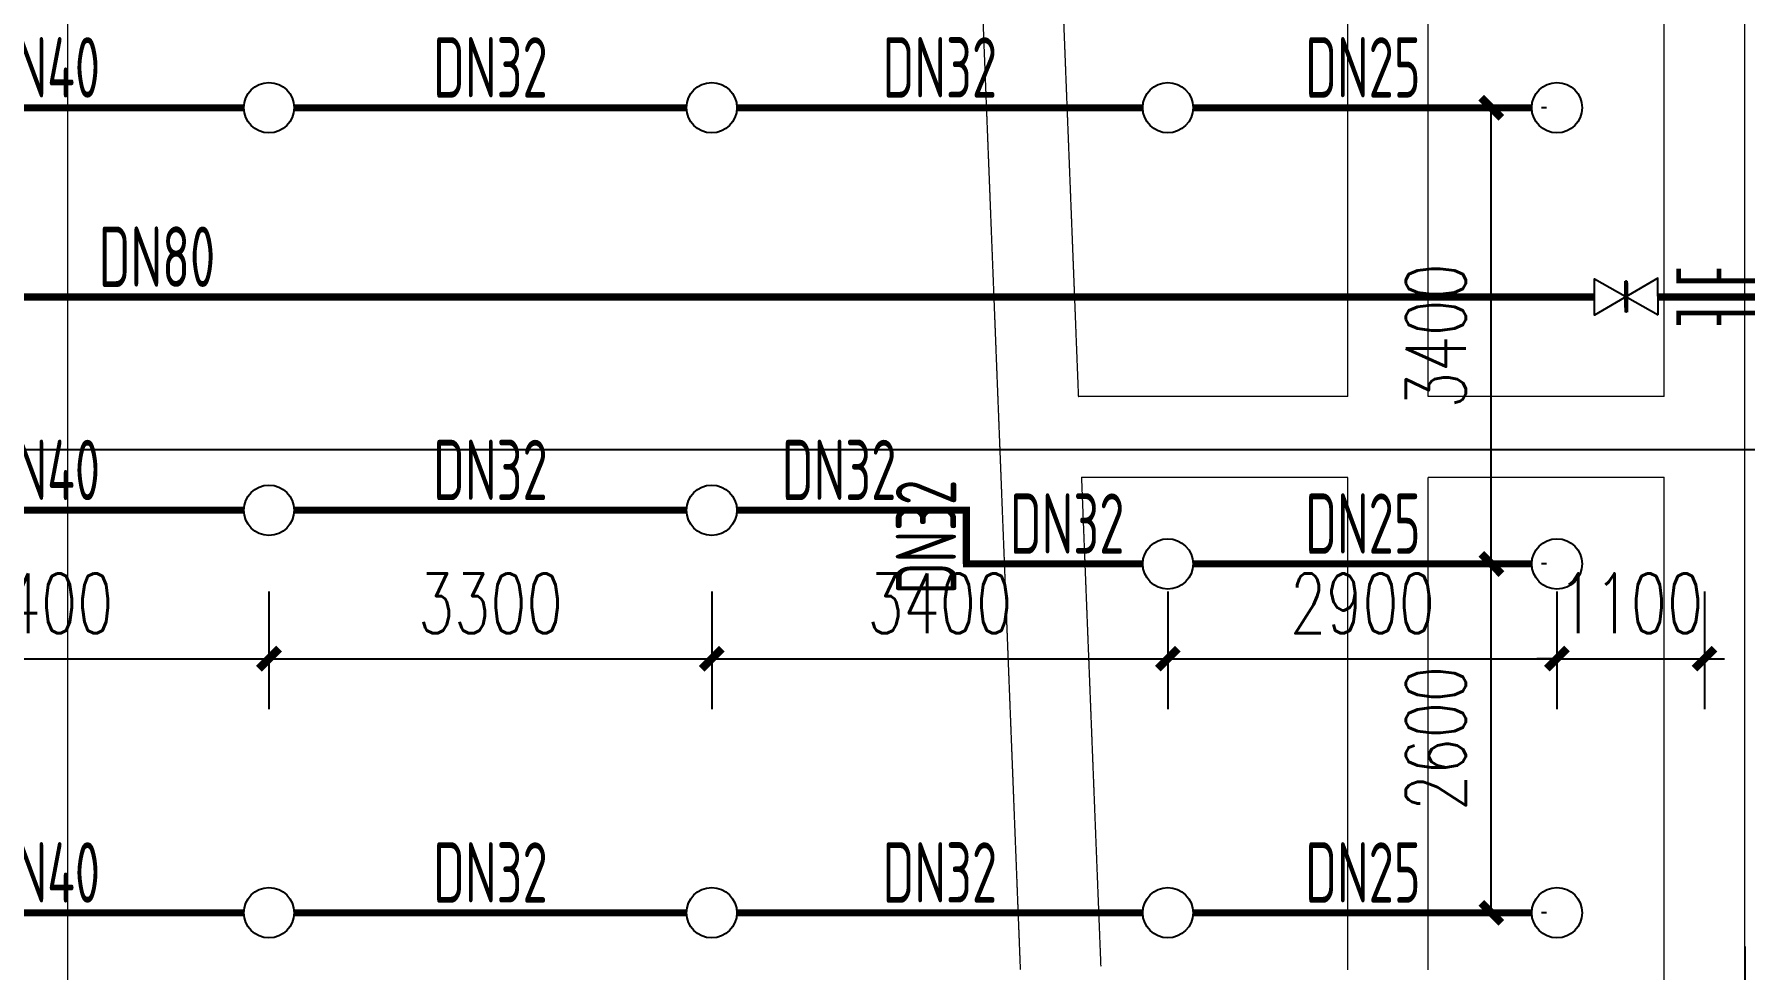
# Model space of a CAD drawing. Extents: x 6824721 to 16538177, y 2478193 to 6665639.
# Drawn here: x 8876364 to 8889114, y 2866526 to 2873499 of the extents above; entities that cross this region are included whole.
import ezdxf

# ---------------------------------------------------------------- set-up
doc = ezdxf.new("R2010")
doc.units = 0
doc.header["$LTSCALE"] = 10
doc.linetypes.add('__DASH', pattern=[0.35, 0.25, -0.1])
doc.linetypes.add('DASH', pattern=[0.35, 0.25, -0.1])
for name, color, linetype in [('0-wo', 8, 'Continuous'), ('S-梁-虚线', 4, 'DASH'), ('W-EQUIP_喷头', 7, 'Continuous'), ('W-PIPE-喷淋中', 6, 'Continuous'), ('W-TEXT_喷淋', 7, 'Continuous'), ('W-TWT_DIM', 3, 'Continuous'), ('W-VALVE_喷淋', 7, 'Continuous')]:
    doc.layers.add(name, color=color, linetype=linetype)
doc.layers.add('钢梁', color=141, linetype='Continuous', lineweight=18)
doc.styles.add('_TCH_DIM_T3', font='SIMPLEX', dxfattribs={"width": 0.705882, "bigfont": 'GBCBIG'})
doc.styles.add('_TWT_PIPEDN', font='TSSDENG', dxfattribs={"width": 0.8, "height": 3.5, "bigfont": 'TSSDCHN'})
doc.dimstyles.new('_TWT_ARCH&&150', dxfattribs={"dimtxt": 446.25, "dimasz": 150, "dimexe": 375, "dimexo": 450, "dimgap": 189.375, "dimtad": 1, "dimdec": 0, "dimzin": 0, "dimdsep": 46, "dimtxsty": '_TCH_DIM_T3', "dimblk": 'ARCHTICK', "dimcen": 0.09, "dimclrt": 7, "dimazin": 2, "dimtfac": 1, "dimtdec": 0, "dimtix": 1, "dimtmove": 2, "dimatfit": 3, "dimfxl": 0, "dimtolj": 1, "dimtzin": 0, "dimarcsym": 0})

# ---------------------------------------------------------------- blocks, each defined once
blk = doc.blocks.new('$VALVE_U$00000021')
for points in [[(128, 226), (-131, 224), (131, -224), (-128, -226), (128, 226)], [(108, 1), (-114, -1)]]:
    blk.add_lwpolyline(points)
at = {"const_width": 30, "elevation": 3000}
blk.add_lwpolyline([(111, 1), (-111, -1)], dxfattribs=at)
for p in [(108, 1), (-111, -1, 3000)]:
    blk.add_point(p)
blk = doc.blocks.new('LIANGMOBAN')
at = {"layer": 'S-梁-虚线', "color": 8, "lineweight": 18}
for p, q in [((2019041, 156826), (2019041, 160478)), ((2013941, 160178), (2014241, 152553)), ((2014541, 160202), (2014674, 156826)), ((2016682, 156826), (2016682, 160178)), ((2017282, 156826), (2017282, 160178)), ((2007141, 151878), (2007141, 160078)), ((2019641, 151778), (2019641, 159878)), ((2016682, 156826), (2014674, 156826)), ((2019041, 156826), (2017282, 156826)), ((2014697, 156226), (2016682, 156226)), ((2014697, 156226), (2014841, 152577)), ((2016682, 152553), (2016682, 156226)), ((2017282, 156226), (2019041, 156226)), ((2017282, 152553), (2017282, 156226)), ((2019041, 151778), (2019041, 156226))]:
    blk.add_line(p, q, dxfattribs=at)
blk = doc.blocks.new('_ArchTick')
at = {"color": 0, "linetype": 'ByBlock', "const_width": 0.4}
blk.add_lwpolyline([(-0.5, -0.5), (0.5, 0.5)], dxfattribs=at)
blk = doc.blocks.new('*D564')
at = {"layer": 'Defpoints', "color": 0, "transparency": 16777216}
for p in [(8874714, 2869797), (8878114, 2869797), (8878114, 2868845)]:
    blk.add_point(p, dxfattribs=at)
at = {"layer": 'W-TWT_DIM', "color": 0, "lineweight": -2, "transparency": 16777216}
for p, q in [((8874714, 2869347), (8874714, 2868470)), ((8878114, 2869347), (8878114, 2868470)), ((8874714, 2868845), (8878114, 2868845))]:
    blk.add_line(p, q, dxfattribs=at)
at = {"layer": 'W-TWT_DIM', "color": 0, "lineweight": -2, "transparency": 16777216, "xscale": 150, "yscale": 150, "zscale": 150, "rotation": 180}
blk.add_blockref('_ArchTick', (8874714, 2868845), dxfattribs=at)
at = {"layer": 'W-TWT_DIM', "color": 0, "lineweight": -2, "transparency": 16777216, "xscale": 150, "yscale": 150, "zscale": 150}
blk.add_blockref('_ArchTick', (8878114, 2868845), dxfattribs=at)
at = {"layer": 'W-TWT_DIM', "color": 7, "transparency": 16777216, "insert": (8876414, 2869258), "char_height": 446.2, "attachment_point": 5, "style": '_TCH_DIM_T3'}
blk.add_mtext('\\A1;3400', dxfattribs=at)
blk = doc.blocks.new('*D565')
at = {"layer": 'Defpoints', "color": 0, "transparency": 16777216}
for p in [(8878114, 2869797), (8881414, 2869797), (8881414, 2868845)]:
    blk.add_point(p, dxfattribs=at)
at = {"layer": 'W-TWT_DIM', "color": 0, "lineweight": -2, "transparency": 16777216}
for p, q in [((8878114, 2869347), (8878114, 2868470)), ((8881414, 2869347), (8881414, 2868470)), ((8878114, 2868845), (8881414, 2868845))]:
    blk.add_line(p, q, dxfattribs=at)
at = {"layer": 'W-TWT_DIM', "color": 0, "lineweight": -2, "transparency": 16777216, "xscale": 150, "yscale": 150, "zscale": 150, "rotation": 180}
blk.add_blockref('_ArchTick', (8878114, 2868845), dxfattribs=at)
at = {"layer": 'W-TWT_DIM', "color": 0, "lineweight": -2, "transparency": 16777216, "xscale": 150, "yscale": 150, "zscale": 150}
blk.add_blockref('_ArchTick', (8881414, 2868845), dxfattribs=at)
at = {"layer": 'W-TWT_DIM', "color": 7, "transparency": 16777216, "insert": (8879764, 2869258), "char_height": 446.2, "attachment_point": 5, "style": '_TCH_DIM_T3'}
blk.add_mtext('\\A1;3300', dxfattribs=at)
blk = doc.blocks.new('*D566')
at = {"layer": 'Defpoints', "color": 0, "transparency": 16777216}
for p in [(8881414, 2869797), (8884814, 2869797), (8884814, 2868845)]:
    blk.add_point(p, dxfattribs=at)
at = {"layer": 'W-TWT_DIM', "color": 0, "lineweight": -2, "transparency": 16777216}
for p, q in [((8881414, 2869347), (8881414, 2868470)), ((8884814, 2869347), (8884814, 2868470)), ((8881414, 2868845), (8884814, 2868845))]:
    blk.add_line(p, q, dxfattribs=at)
at = {"layer": 'W-TWT_DIM', "color": 0, "lineweight": -2, "transparency": 16777216, "xscale": 150, "yscale": 150, "zscale": 150, "rotation": 180}
blk.add_blockref('_ArchTick', (8881414, 2868845), dxfattribs=at)
at = {"layer": 'W-TWT_DIM', "color": 0, "lineweight": -2, "transparency": 16777216, "xscale": 150, "yscale": 150, "zscale": 150}
blk.add_blockref('_ArchTick', (8884814, 2868845), dxfattribs=at)
at = {"layer": 'W-TWT_DIM', "color": 7, "transparency": 16777216, "insert": (8883114, 2869258), "char_height": 446.2, "attachment_point": 5, "style": '_TCH_DIM_T3'}
blk.add_mtext('\\A1;3400', dxfattribs=at)
blk = doc.blocks.new('*D567')
at = {"layer": 'Defpoints', "color": 0, "transparency": 16777216}
for p in [(8884814, 2869797), (8887714, 2869797), (8887714, 2868845)]:
    blk.add_point(p, dxfattribs=at)
at = {"layer": 'W-TWT_DIM', "color": 0, "lineweight": -2, "transparency": 16777216}
for p, q in [((8884814, 2869347), (8884814, 2868470)), ((8887714, 2869347), (8887714, 2868470)), ((8884814, 2868845), (8887714, 2868845))]:
    blk.add_line(p, q, dxfattribs=at)
at = {"layer": 'W-TWT_DIM', "color": 0, "lineweight": -2, "transparency": 16777216, "xscale": 150, "yscale": 150, "zscale": 150, "rotation": 180}
blk.add_blockref('_ArchTick', (8884814, 2868845), dxfattribs=at)
at = {"layer": 'W-TWT_DIM', "color": 0, "lineweight": -2, "transparency": 16777216, "xscale": 150, "yscale": 150, "zscale": 150}
blk.add_blockref('_ArchTick', (8887714, 2868845), dxfattribs=at)
at = {"layer": 'W-TWT_DIM', "color": 7, "transparency": 16777216, "insert": (8886264, 2869258), "char_height": 446.2, "attachment_point": 5, "style": '_TCH_DIM_T3'}
blk.add_mtext('\\A1;2900', dxfattribs=at)
blk = doc.blocks.new('*D568')
at = {"layer": 'Defpoints', "color": 0, "transparency": 16777216}
for p in [(8887714, 2869797), (8888814, 2869797), (8888814, 2868845)]:
    blk.add_point(p, dxfattribs=at)
at = {"layer": 'W-TWT_DIM', "color": 0, "lineweight": -2, "transparency": 16777216}
for p, q in [((8887714, 2869347), (8887714, 2868470)), ((8888814, 2869347), (8888814, 2868470)), ((8887714, 2868845), (8887564, 2868845)), ((8887714, 2868845), (8888814, 2868845)), ((8888814, 2868845), (8888964, 2868845))]:
    blk.add_line(p, q, dxfattribs=at)
at = {"layer": 'W-TWT_DIM', "color": 0, "lineweight": -2, "transparency": 16777216, "xscale": 150, "yscale": 150, "zscale": 150}
blk.add_blockref('_ArchTick', (8887714, 2868845), dxfattribs=at)
at = {"layer": 'W-TWT_DIM', "color": 0, "lineweight": -2, "transparency": 16777216, "xscale": 150, "yscale": 150, "zscale": 150, "rotation": 180}
blk.add_blockref('_ArchTick', (8888814, 2868845), dxfattribs=at)
at = {"layer": 'W-TWT_DIM', "color": 7, "transparency": 16777216, "insert": (8888264, 2869258), "char_height": 446.2, "attachment_point": 5, "style": '_TCH_DIM_T3'}
blk.add_mtext('\\A1;1100', dxfattribs=at)
blk = doc.blocks.new('*D713')
at = {"layer": 'Defpoints', "color": 0, "transparency": 16777216}
for p in [(8889114, 2867151), (8890314, 2867151), (8890314, 2866226)]:
    blk.add_point(p, dxfattribs=at)
at = {"layer": 'W-TWT_DIM', "color": 0, "lineweight": -2, "transparency": 16777216}
for p, q in [((8889114, 2866701), (8889114, 2865851)), ((8890314, 2866701), (8890314, 2865851)), ((8889114, 2866226), (8888964, 2866226)), ((8889114, 2866226), (8890314, 2866226)), ((8890314, 2866226), (8890464, 2866226))]:
    blk.add_line(p, q, dxfattribs=at)
at = {"layer": 'W-TWT_DIM', "color": 0, "lineweight": -2, "transparency": 16777216, "xscale": 150, "yscale": 150, "zscale": 150}
blk.add_blockref('_ArchTick', (8889114, 2866226), dxfattribs=at)
at = {"layer": 'W-TWT_DIM', "color": 0, "lineweight": -2, "transparency": 16777216, "xscale": 150, "yscale": 150, "zscale": 150, "rotation": 180}
blk.add_blockref('_ArchTick', (8890314, 2866226), dxfattribs=at)
at = {"layer": 'W-TWT_DIM', "color": 7, "transparency": 16777216, "insert": (8889714, 2866639), "char_height": 446.2, "attachment_point": 5, "style": '_TCH_DIM_T3'}
blk.add_mtext('\\A1;1200', dxfattribs=at)
blk = doc.blocks.new('*D794')
at = {"layer": 'Defpoints', "color": 0, "transparency": 16777216}
for p in [(8887186, 2869551), (8887225, 2869551), (8887186, 2866951)]:
    blk.add_point(p, dxfattribs=at)
at = {"layer": 'W-TWT_DIM', "color": 0, "lineweight": -2, "transparency": 16777216}
for p, q in [((8887225, 2866951), (8887225, 2869551)), ((8887636, 2869551), (8887600, 2869551)), ((8887636, 2866951), (8887600, 2866951))]:
    blk.add_line(p, q, dxfattribs=at)
at = {"layer": 'W-TWT_DIM', "color": 0, "lineweight": -2, "transparency": 16777216, "xscale": 150, "yscale": 150, "zscale": 150}
for p, rotation in [((8887225, 2869551), 90), ((8887225, 2866951), 270)]:
    blk.add_blockref('_ArchTick', p, dxfattribs=dict(at, rotation=rotation))
at = {"layer": 'W-TWT_DIM', "color": 7, "transparency": 16777216, "insert": (8886812, 2868251), "char_height": 446.2, "attachment_point": 5, "rotation": 90, "style": '_TCH_DIM_T3'}
blk.add_mtext('\\A1;2600', dxfattribs=at)
blk = doc.blocks.new('*D795')
at = {"layer": 'Defpoints', "color": 0, "transparency": 16777216}
for p in [(8887186, 2872951), (8887225, 2872951), (8887186, 2869551)]:
    blk.add_point(p, dxfattribs=at)
at = {"layer": 'W-TWT_DIM', "color": 0, "lineweight": -2, "transparency": 16777216}
for p, q in [((8887225, 2869551), (8887225, 2872951)), ((8887636, 2872951), (8887600, 2872951)), ((8887636, 2869551), (8887600, 2869551))]:
    blk.add_line(p, q, dxfattribs=at)
at = {"layer": 'W-TWT_DIM', "color": 0, "lineweight": -2, "transparency": 16777216, "xscale": 150, "yscale": 150, "zscale": 150}
for p, rotation in [((8887225, 2872951), 90), ((8887225, 2869551), 270)]:
    blk.add_blockref('_ArchTick', p, dxfattribs=dict(at, rotation=rotation))
at = {"layer": 'W-TWT_DIM', "color": 7, "transparency": 16777216, "insert": (8886812, 2871251), "char_height": 446.2, "attachment_point": 5, "rotation": 90, "style": '_TCH_DIM_T3'}
blk.add_mtext('\\A1;3400', dxfattribs=at)
blk = doc.blocks.new('$TwtSys$00000125')
blk.add_circle((0, 0, 0), 1)
blk = doc.blocks.new('$VALVE$00000549')
at = {"const_width": 30}
for points in [[(-290, -176), (-290, 176)], [(40, 101), (-210, 101), (-210, 176)], [(40, 101), (40, 176)], [(40, 101), (290, 101), (290, 176)], [(-210, -174), (-210, -99), (40, -99)], [(40, -174), (40, -99)], [(290, -174), (290, -99), (40, -99)]]:
    blk.add_lwpolyline(points, dxfattribs=at)

msp = doc.modelspace()

# ---------------------------------------------------------------- hatches: boundary and pattern name
at = {"layer": 'W-PIPE-喷淋中'}
for points in [[(8883312, 2869951.5), (8883312, 2869977.7), (8883338.3, 2869977.7)], [(8883312, 2869951.5), (8883338.3, 2869951.5), (8883338.3, 2869977.7)], [(8883312, 2869551.5), (8883312, 2869525.2), (8883285.8, 2869525.2)], [(8883312, 2869551.5), (8883285.8, 2869551.5), (8883285.8, 2869525.2)]]:
    msp.add_hatch(color=256, dxfattribs=at).paths.add_polyline_path(points)

# ---------------------------------------------------------------- linework, layer by layer
at = {"layer": '0-wo', "linetype": 'DASH', "lineweight": -3, "ltscale": 2}
msp.add_lwpolyline([(8931324.5, 2894841.1), (8896995.9, 2871443.6, -0.1506886), (8893616.7, 2870401.5), (8888814.1, 2870401.5)], format="xyb", dxfattribs=at)
at = {"layer": '0-wo', "color": 8, "linetype": '__DASH', "ltscale": 1.5}
msp.add_lwpolyline([(8888814.1, 2870401.5), (8782889.1, 2870401.5)], dxfattribs=at)
at = {"layer": 'W-PIPE-喷淋中', "ltscale": 1.5, "const_width": 52.5}
for points in [[(8874901.6, 2872951.5), (8877926.6, 2872951.5)], [(8878301.6, 2872951.5), (8881226.6, 2872951.5)], [(8881601.6, 2872951.5), (8884626.6, 2872951.5)], [(8885001.6, 2872951.5), (8887526.6, 2872951.5)], [(8864228.5, 2871540.5), (8887994, 2871540.5)], [(8888466.5, 2871540.5), (8890314.1, 2871540.5)], [(8874901.6, 2869951.5), (8877926.6, 2869951.5)], [(8878301.6, 2869951.5), (8881226.6, 2869951.5)], [(8881601.6, 2869951.5), (8883312, 2869951.5)], [(8883312, 2869551.5), (8883312, 2869951.5)], [(8883312, 2869551.5), (8884626.6, 2869551.5)], [(8885001.6, 2869551.5), (8887526.6, 2869551.5)], [(8874901.6, 2866951.5), (8877926.6, 2866951.5)], [(8878301.6, 2866951.5), (8881226.6, 2866951.5)], [(8881601.6, 2866951.5), (8884626.6, 2866951.5)], [(8885001.6, 2866951.5), (8887526.6, 2866951.5)]]:
    msp.add_lwpolyline(points, dxfattribs=at)

# ---------------------------------------------------------------- block references
at = {"layer": 'W-EQUIP_喷头', "xscale": 187.5, "yscale": 187.5, "zscale": 187.5}
for p in [(8878114.1, 2872951.5), (8881414.1, 2872951.5), (8884814.1, 2872951.5), (8887714.1, 2872951.5), (8878114.1, 2869951.5), (8881414.1, 2869951.5), (8884814.1, 2869551.5), (8887714.1, 2869551.5), (8878114.1, 2866951.5), (8881414.1, 2866951.5), (8884814.1, 2866951.5), (8887714.1, 2866951.5)]:
    msp.add_blockref('$TwtSys$00000125', p, dxfattribs=at)
at = {"layer": 'W-VALVE_喷淋', "xscale": -1.2, "yscale": 1.2, "zscale": 1.2}
msp.add_blockref('$VALVE$00000549', (8888970, 2871540.5), dxfattribs=at)
at = {"layer": 'W-VALVE_喷淋', "xscale": 1.05, "yscale": 1.05, "zscale": 1.05, "rotation": 270}
msp.add_blockref('$VALVE_U$00000021', (8888230.2, 2871542.7), dxfattribs=at)
at = {"layer": '钢梁', "color": 6}
msp.add_blockref('LIANGMOBAN', (6869472.7, 2713973), dxfattribs=at)

# ---------------------------------------------------------------- texts
at = {"layer": 'W-TEXT_喷淋', "style": '_TWT_PIPEDN', "width": 0.64}
for s, p in [('DN40', (8875987.6, 2873026.5)), ('DN32', (8879337.6, 2873026.5)), ('DN32', (8882687.6, 2873026.5)), ('DN25', (8885837.6, 2873026.5)), ('DN80', (8876844.8, 2871615.5)), ('DN40', (8875987.6, 2870026.5)), ('DN32', (8879337.6, 2870026.5)), ('DN32', (8881936.6, 2870026.5)), ('DN32', (8883636.6, 2869626.5)), ('DN25', (8885837.6, 2869626.5)), ('DN40', (8875987.6, 2867026.5)), ('DN32', (8879337.6, 2867026.5)), ('DN32', (8882687.6, 2867026.5)), ('DN25', (8885837.6, 2867026.5))]:
    msp.add_text(s, height=450, dxfattribs=at).set_placement(p)
msp.add_text('DN32', height=450, rotation=90, dxfattribs=at).set_placement((8883237, 2869325))

# ---------------------------------------------------------------- dimensions: what is measured, and where the dimension line sits
at = {"layer": 'W-TWT_DIM'}
for p1, p2, distance, picture, middle in [((8887185.8, 2869551.5), (8887185.8, 2872951.5), -38.7, '*D795', (8886812, 2871251.5)), ((8874714.1, 2869797.2), (8878114.1, 2869797.2), -951.9, '*D564', (8876414.1, 2869257.8)), ((8878114.1, 2869797.2), (8881414.1, 2869797.2), -951.9, '*D565', (8879764.1, 2869257.8)), ((8881414.1, 2869797.2), (8884814.1, 2869797.2), -951.9, '*D566', (8883114.1, 2869257.8)), ((8884814.1, 2869797.2), (8887714.1, 2869797.2), -951.9, '*D567', (8886264.1, 2869257.8)), ((8887714.1, 2869797.2), (8888814.1, 2869797.2), -951.9, '*D568', (8888264.1, 2869257.8)), ((8887185.8, 2866951.5), (8887185.8, 2869551.5), -38.7, '*D794', (8886812, 2868251.5)), ((8889114.1, 2867151.5), (8890314.1, 2867151.5), -925, '*D713', (8889714.1, 2866639))]:
    dim = msp.add_aligned_dim(p1=p1, p2=p2, distance=distance, dimstyle='_TWT_ARCH&&150', dxfattribs=at)
    dim.commit()
    dim.dimension.update_dxf_attribs({"geometry": picture, "text_midpoint": middle})

doc.saveas('drawing.dxf')
